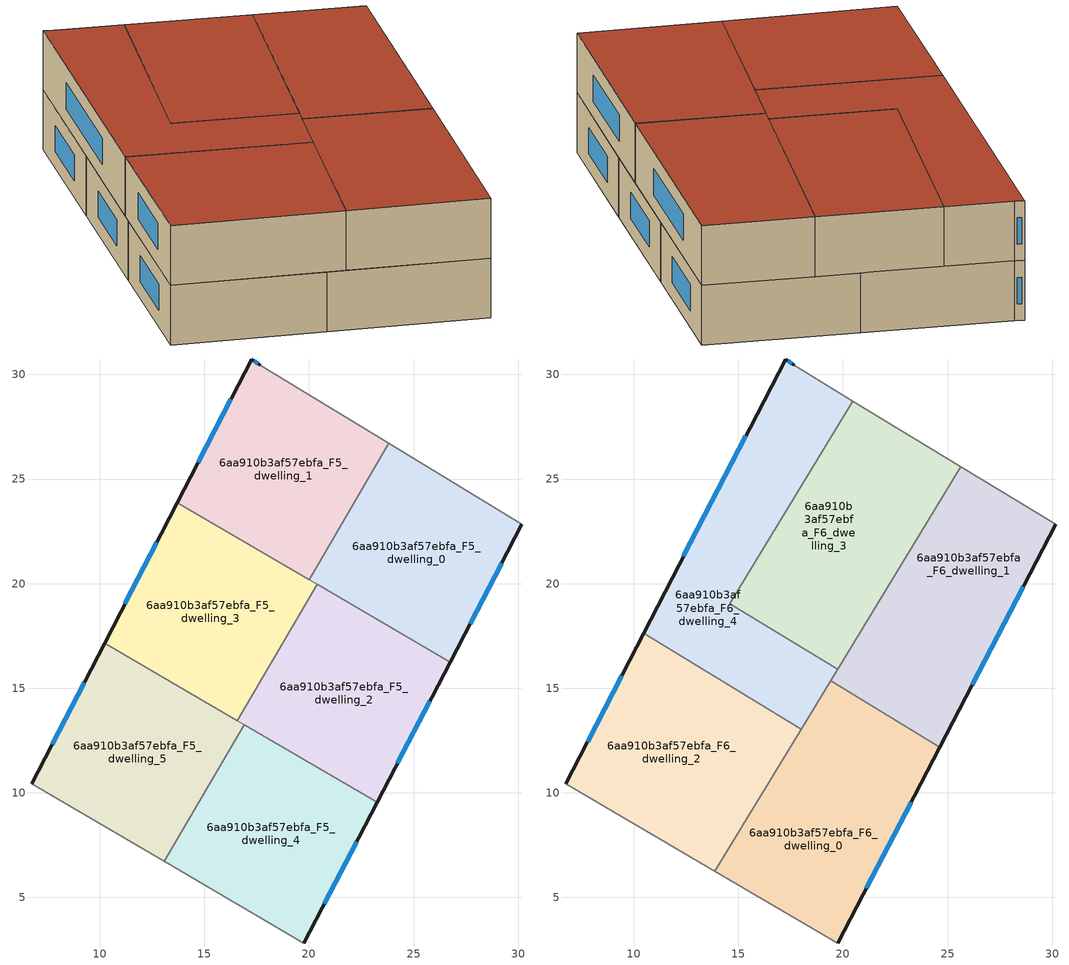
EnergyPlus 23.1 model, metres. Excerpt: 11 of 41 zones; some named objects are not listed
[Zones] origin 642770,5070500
6aa910b3af57ebfa_F5_dwelling_0
 floor to 6aa910b3af57ebfa_F4_dwelling_0 (EU_floor_Construction): 30.17,22.83 26.74,16.25 20,20.19 23.81,26.7 z15
 wall outside (EU_wall_Construction): 26.74,16.25 30.17,22.83 z15:18
 wall to 6aa910b3af57ebfa_F5_dwelling_1 (EU_wall_Construction): 23.81,26.7 20,20.19 z15:18
 wall adiabatic (EU_wall_Construction): 30.17,22.83 23.81,26.7 z15:18
 wall to 6aa910b3af57ebfa_F5_dwelling_2 (EU_wall_Construction): 20.39,19.96 26.74,16.25 z15:18
 wall to 6aa910b3af57ebfa_F5_dwelling_3 (EU_wall_Construction): 20,20.19 20.39,19.96 z15:18
 window (EU_Window_Construction): 27.7,18.09 29.21,20.99 z15.84:17.16
6aa910b3af57ebfa_F5_dwelling_1
 floor to 6aa910b3af57ebfa_F4_dwelling_1 (EU_floor_Construction): 23.81,26.7 20,20.19 13.7,23.87 17.26,30.74 17.66,30.44 z15
 wall outside (EU_wall_Construction): 17.66,30.44 17.26,30.74 13.7,23.87 z15:18
 wall adiabatic (EU_wall_Construction): 23.81,26.7 17.66,30.44 z15:18
 wall to 6aa910b3af57ebfa_F5_dwelling_3 (EU_wall_Construction): 13.7,23.87 20,20.19 z15:18
 window (EU_Window_Construction): 16.27,28.81 14.7,25.79 / 17.55,30.52 17.37,30.65 z15.84:17.16
6aa910b3af57ebfa_F5_dwelling_2
 floor to 6aa910b3af57ebfa_F4_dwelling_2 (EU_floor_Construction): 26.74,16.25 23.25,9.54 16.58,13.44 20.39,19.96 z15
 wall outside (EU_wall_Construction): 23.25,9.54 26.74,16.25 z15:18
 wall to 6aa910b3af57ebfa_F5_dwelling_3 (EU_wall_Construction): 20.39,19.96 16.58,13.44 z15:18
 wall to 6aa910b3af57ebfa_F5_dwelling_4 (EU_wall_Construction): 16.91,13.25 23.25,9.54 z15:18
 wall to 6aa910b3af57ebfa_F5_dwelling_5 (EU_wall_Construction): 16.58,13.44 16.91,13.25 z15:18
 window (EU_Window_Construction): 24.23,11.42 25.77,14.37 z15.84:17.16
6aa910b3af57ebfa_F5_dwelling_3
 floor to 6aa910b3af57ebfa_F4_dwelling_3 (EU_floor_Construction): 20.39,19.96 16.58,13.44 10.23,17.15 13.7,23.87 z15
 wall outside (EU_wall_Construction): 13.7,23.87 10.23,17.15 z15:18
 wall to 6aa910b3af57ebfa_F5_dwelling_5 (EU_wall_Construction): 10.23,17.15 16.58,13.44 z15:18
 window (EU_Window_Construction): 12.73,21.98 11.2,19.03 z15.84:17.16
6aa910b3af57ebfa_F5_dwelling_4
 floor to 6aa910b3af57ebfa_F4_dwelling_4 (EU_floor_Construction): 23.25,9.54 19.76,2.82 13.09,6.72 16.91,13.25 z15
 wall outside (EU_wall_Construction): 19.76,2.82 23.25,9.54 z15:18
 wall adiabatic (EU_wall_Construction): 13.09,6.72 19.76,2.82 z15:18
 wall to 6aa910b3af57ebfa_F5_dwelling_5 (EU_wall_Construction): 16.91,13.25 13.09,6.72 z15:18
 window (EU_Window_Construction): 20.74,4.7 22.27,7.66 z15.84:17.16
6aa910b3af57ebfa_F5_dwelling_5
 floor to 6aa910b3af57ebfa_F4_dwelling_5 (EU_floor_Construction): 16.91,13.25 13.09,6.72 6.75,10.43 10.23,17.15 z15
 wall outside (EU_wall_Construction): 10.23,17.15 6.75,10.43 z15:18
 wall adiabatic (EU_wall_Construction): 6.75,10.43 13.09,6.72 z15:18
 window (EU_Window_Construction): 9.25,15.26 7.72,12.31 z15.84:17.16
 ceiling adiabatic (EU_roof_Construction): 13.09,6.72 16.91,13.25 10.23,17.15 6.75,10.43 z18
6aa910b3af57ebfa_F6_dwelling_0
 floor to 6aa910b3af57ebfa_F5_dwelling_4 (EU_floor_Construction): 23.25,9.54 19.76,2.82 13.88,6.26 17.81,12.72 z18
 floor to 6aa910b3af57ebfa_F5_dwelling_2 (EU_floor_Construction): 24.63,12.18 23.25,9.54 17.81,12.72 19.41,15.35 z18
 wall outside (EU_wall_Construction): 19.76,2.82 24.63,12.18 z18:21
 wall to 6aa910b3af57ebfa_F6_dwelling_1 (EU_wall_Construction): 24.63,12.18 19.41,15.35 z18:21
 wall adiabatic (EU_wall_Construction): 13.88,6.26 19.76,2.82 z18:21
 wall to 6aa910b3af57ebfa_F6_dwelling_2 (EU_wall_Construction): 18,13.04 13.88,6.26 z18:21
 wall to 6aa910b3af57ebfa_F6_dwelling_4 (EU_wall_Construction): 19.41,15.35 18,13.04 z18:21
 window (EU_Window_Construction): 21.12,5.44 23.26,9.56 z18.84:20.16
 roof outside (EU_roof_Construction): 19.76,2.82 24.63,12.18 19.41,15.35 13.88,6.26 z21
6aa910b3af57ebfa_F6_dwelling_1
 floor to 6aa910b3af57ebfa_F5_dwelling_0 (EU_floor_Construction): 30.17,22.83 26.74,16.25 21.73,19.18 25.63,25.59 z18
 floor to 6aa910b3af57ebfa_F5_dwelling_2 (EU_floor_Construction): 26.74,16.25 24.63,12.18 19.41,15.35 21.73,19.18 z18
 wall outside (EU_wall_Construction): 24.63,12.18 30.17,22.83 z18:21
 wall adiabatic (EU_wall_Construction): 30.17,22.83 25.63,25.59 z18:21
 wall to 6aa910b3af57ebfa_F6_dwelling_3 (EU_wall_Construction): 25.63,25.59 19.74,15.9 z18:21
 wall to 6aa910b3af57ebfa_F6_dwelling_4 (EU_wall_Construction): 19.74,15.9 19.41,15.35 z18:21
 window (EU_Window_Construction): 26.18,15.16 28.62,19.85 z18.84:20.16
 roof outside (EU_roof_Construction): 24.63,12.18 30.17,22.83 25.63,25.59 19.41,15.35 z21
6aa910b3af57ebfa_F6_dwelling_2
 floor to 6aa910b3af57ebfa_F5_dwelling_4 (EU_floor_Construction): 17.81,12.72 13.88,6.26 13.09,6.72 16.91,13.25 z18
 floor to 6aa910b3af57ebfa_F5_dwelling_3 (EU_floor_Construction): 16.78,13.79 16.58,13.44 10.23,17.15 10.47,17.62 z18
 floor to 6aa910b3af57ebfa_F5_dwelling_2 (EU_floor_Construction): 18,13.04 17.81,12.72 16.58,13.44 16.78,13.79 z18
 floor adiabatic (EU_floor_Construction): 16.91,13.25 13.09,6.72 13.88,6.26 6.75,10.43 10.47,17.62 10.23,17.15 z18
 wall outside (EU_wall_Construction): 10.47,17.62 6.75,10.43 z18:21
 wall to 6aa910b3af57ebfa_F6_dwelling_4 (EU_wall_Construction): 18,13.04 10.47,17.62 z18:21
 wall adiabatic (EU_wall_Construction): 6.75,10.43 13.88,6.26 z18:21
 window (EU_Window_Construction): 9.43,15.61 7.79,12.44 z18.84:20.16
 roof outside (EU_roof_Construction): 13.88,6.26 18,13.04 10.47,17.62 6.75,10.43 z21
6aa910b3af57ebfa_F6_dwelling_3
 floor to 6aa910b3af57ebfa_F5_dwelling_1 (EU_floor_Construction): 23.81,26.7 20,20.19 16.52,22.22 20.47,28.73 z18
 floor to 6aa910b3af57ebfa_F5_dwelling_0 (EU_floor_Construction): 25.63,25.59 21.73,19.18 20,20.19 23.81,26.7 z18
 floor to 6aa910b3af57ebfa_F5_dwelling_3 (EU_floor_Construction): 20.39,19.96 18.47,16.68 14.58,19.04 16.52,22.22 z18
 floor to 6aa910b3af57ebfa_F5_dwelling_2 (EU_floor_Construction): 21.73,19.18 19.74,15.9 18.47,16.68 20.39,19.96 z18
 wall to 6aa910b3af57ebfa_F6_dwelling_4 (EU_wall_Construction): 20.47,28.73 14.58,19.04 19.74,15.9 z18:21
 wall adiabatic (EU_wall_Construction): 25.63,25.59 20.47,28.73 z18:21
 roof outside (EU_roof_Construction): 19.74,15.9 25.63,25.59 20.47,28.73 14.58,19.04 z21
6aa910b3af57ebfa_F6_dwelling_4
 floor to 6aa910b3af57ebfa_F5_dwelling_2 (EU_floor_Construction): 19.74,15.9 18,13.04 16.78,13.79 18.47,16.68 z18
 floor to 6aa910b3af57ebfa_F5_dwelling_3 (EU_floor_Construction): 16.52,22.22 14.58,19.04 18.47,16.68 16.78,13.79 10.47,17.62 13.7,23.87 z18
 floor to 6aa910b3af57ebfa_F5_dwelling_1 (EU_floor_Construction): 20.47,28.73 16.52,22.22 13.7,23.87 17.26,30.74 17.66,30.44 z18
 wall outside (EU_wall_Construction): 17.66,30.44 17.26,30.74 10.47,17.62 z18:21
 wall adiabatic (EU_wall_Construction): 20.47,28.73 17.66,30.44 z18:21
 window (EU_Window_Construction): 15.36,27.06 12.37,21.3 / 17.55,30.52 17.37,30.65 z18.84:20.16
 roof outside (EU_roof_Construction): 18,13.04 19.74,15.9 14.58,19.04 20.47,28.73 17.66,30.44 17.26,30.74 10.47,17.62 z21
[Building]
EU S2 Campaign: North Axis=0; Terrain=City; Solar Distribution=FullExterior
[Site:Location]
Lyon-Bron: Latitude=45.75; Longitude=5; Time Zone=1; Elevation=198
[SizingPeriod:WeatherFileDays]
AnnualSizingPeriod: Begin Month=1; Begin Day of Month=1; End Month=12; End Day of Month=31; Day of Week for Start Day=Monday; Use Weather File Daylight Saving Period=No; Use Weather File Rain and Snow Indicators=No
[MATERIAL]
EU_InternalMass_Material: Roughness=MediumRough; Thickness=0.1; Conductivity=1; Density=1800; Specific Heat=900; Thermal Absorptance=0.9; Solar Absorptance=0.7; Visible Absorptance=0.7
[MATERIAL:NOMASS] Roughness=MediumRough; Thermal Absorptance=0.9; Solar Absorptance=0.7; Visible Absorptance=0.7
Name | Thermal Resistance
EU_wall_NoMass | 0.776494
EU_roof_NoMass | 0.486893
EU_floor_NoMass | 0.421597
[WINDOWMATERIAL:SIMPLEGLAZINGSYSTEM]
EU_Window_SimpleGlazing: UFactor=4.24961; Solar Heat Gain Coefficient=0.83; Visible Transmittance=0.83
[CONSTRUCTION]
EU_wall_Construction: EU_wall_NoMass
EU_roof_Construction: EU_roof_NoMass
EU_floor_Construction: EU_floor_NoMass
EU_Window_Construction: EU_Window_SimpleGlazing
EU_InternalMass_Construction: EU_InternalMass_Material
[ZONE] Type=1; Multiplier=1; Ceiling Height=autocalculate; Floor Area=autocalculate; Part of Total Floor Area=Yes
Name | Volume
6aa910b3af57ebfa_F5_dwelling_0 | 171.038
6aa910b3af57ebfa_F6_dwelling_0 | 205.255
6aa910b3af57ebfa_F5_dwelling_1 | 171.029
6aa910b3af57ebfa_F6_dwelling_1 | 205.243
6aa910b3af57ebfa_F5_dwelling_2 | 171.033
6aa910b3af57ebfa_F6_dwelling_2; 6aa910b3af57ebfa_F6_dwelling_3 | 205.252
6aa910b3af57ebfa_F5_dwelling_3 | 171.034
6aa910b3af57ebfa_F5_dwelling_4 | 171.049
6aa910b3af57ebfa_F6_dwelling_4 | 205.246
6aa910b3af57ebfa_F5_dwelling_5 | 171.032
[INTERNALMASS] Construction=EU_InternalMass_Construction
Name | Zone or ZoneList | Surface Area
6aa910b3af57ebfa_F5_dwelling_0_EU_InternalMass | 6aa910b3af57ebfa_F5_dwelling_0 | 57.0125
6aa910b3af57ebfa_F5_dwelling_1_EU_InternalMass | 6aa910b3af57ebfa_F5_dwelling_1 | 57.01
6aa910b3af57ebfa_F5_dwelling_2_EU_InternalMass | 6aa910b3af57ebfa_F5_dwelling_2 | 57.0106
6aa910b3af57ebfa_F5_dwelling_3_EU_InternalMass | 6aa910b3af57ebfa_F5_dwelling_3 | 57.0115
6aa910b3af57ebfa_F5_dwelling_4_EU_InternalMass | 6aa910b3af57ebfa_F5_dwelling_4 | 57.0163
6aa910b3af57ebfa_F5_dwelling_5_EU_InternalMass | 6aa910b3af57ebfa_F5_dwelling_5 | 57.0107
6aa910b3af57ebfa_F6_dwelling_0_EU_InternalMass | 6aa910b3af57ebfa_F6_dwelling_0 | 68.4155
6aa910b3af57ebfa_F6_dwelling_1_EU_InternalMass | 6aa910b3af57ebfa_F6_dwelling_1 | 68.4133
6aa910b3af57ebfa_F6_dwelling_2_EU_InternalMass | 6aa910b3af57ebfa_F6_dwelling_2 | 68.4159
6aa910b3af57ebfa_F6_dwelling_3_EU_InternalMass | 6aa910b3af57ebfa_F6_dwelling_3 | 68.4168
6aa910b3af57ebfa_F6_dwelling_4_EU_InternalMass | 6aa910b3af57ebfa_F6_dwelling_4 | 68.4154
[OTHEREQUIPMENT] Fuel Type=Electricity; Design Level Calculation Method=Watts/Area; Power per Zone Floor Area=1; Fraction Latent=0; Fraction Radiant=0; Fraction Lost=0; Carbon Dioxide Generation Rate=0; EndUse Subcategory=EU_Step8_InternalGains
Name | Zone or ZoneList or Space or SpaceList | Schedule
EU_Step8_InternalGain_6aa910b3af57ebfa_F5_dwelling_0_f000 | 6aa910b3af57ebfa_F5_dwelling_0 | EU_Step8_GainSchedule_6aa910b3af57ebfa_F5_dwelling_0_f000
EU_Step8_InternalGain_6aa910b3af57ebfa_F5_dwelling_1_f000 | 6aa910b3af57ebfa_F5_dwelling_1 | EU_Step8_GainSchedule_6aa910b3af57ebfa_F5_dwelling_1_f000
EU_Step8_InternalGain_6aa910b3af57ebfa_F5_dwelling_2_f000 | 6aa910b3af57ebfa_F5_dwelling_2 | EU_Step8_GainSchedule_6aa910b3af57ebfa_F5_dwelling_2_f000
EU_Step8_InternalGain_6aa910b3af57ebfa_F5_dwelling_3_f000 | 6aa910b3af57ebfa_F5_dwelling_3 | EU_Step8_GainSchedule_6aa910b3af57ebfa_F5_dwelling_3_f000
EU_Step8_InternalGain_6aa910b3af57ebfa_F5_dwelling_4_f000 | 6aa910b3af57ebfa_F5_dwelling_4 | EU_Step8_GainSchedule_6aa910b3af57ebfa_F5_dwelling_4_f000
EU_Step8_InternalGain_6aa910b3af57ebfa_F5_dwelling_5_f000 | 6aa910b3af57ebfa_F5_dwelling_5 | EU_Step8_GainSchedule_6aa910b3af57ebfa_F5_dwelling_5_f000
EU_Step8_InternalGain_6aa910b3af57ebfa_F6_dwelling_0_f000 | 6aa910b3af57ebfa_F6_dwelling_0 | EU_Step8_GainSchedule_6aa910b3af57ebfa_F6_dwelling_0_f000
EU_Step8_InternalGain_6aa910b3af57ebfa_F6_dwelling_1_f000 | 6aa910b3af57ebfa_F6_dwelling_1 | EU_Step8_GainSchedule_6aa910b3af57ebfa_F6_dwelling_1_f000
EU_Step8_InternalGain_6aa910b3af57ebfa_F6_dwelling_2_f000 | 6aa910b3af57ebfa_F6_dwelling_2 | EU_Step8_GainSchedule_6aa910b3af57ebfa_F6_dwelling_2_f000
EU_Step8_InternalGain_6aa910b3af57ebfa_F6_dwelling_3_f000 | 6aa910b3af57ebfa_F6_dwelling_3 | EU_Step8_GainSchedule_6aa910b3af57ebfa_F6_dwelling_3_f000
EU_Step8_InternalGain_6aa910b3af57ebfa_F6_dwelling_4_f000 | 6aa910b3af57ebfa_F6_dwelling_4 | EU_Step8_GainSchedule_6aa910b3af57ebfa_F6_dwelling_4_f000
[ZONEVENTILATION:DESIGNFLOWRATE] Schedule=EU_AlwaysOn; Design Flow Rate Calculation Method=AirChanges/Hour; Air Changes per Hour=0.693814; Ventilation Type=Natural; Fan Pressure Rise=0; Fan Total Efficiency=1; Constant Term Coefficient=1; Temperature Term Coefficient=0; Velocity Term Coefficient=0; Velocity Squared Term Coefficient=0; Minimum Indoor Temperature=-100; Maximum Indoor Temperature=100; Delta Temperature=-100; Minimum Outdoor Temperature=-100; Maximum Outdoor Temperature=100; Maximum Wind Speed=40
Name | Zone or ZoneList or Space or SpaceList
EU_ConstantAir_6aa910b3af57ebfa_F5_dwelling_0 | 6aa910b3af57ebfa_F5_dwelling_0
EU_ConstantAir_6aa910b3af57ebfa_F5_dwelling_1 | 6aa910b3af57ebfa_F5_dwelling_1
EU_ConstantAir_6aa910b3af57ebfa_F5_dwelling_2 | 6aa910b3af57ebfa_F5_dwelling_2
EU_ConstantAir_6aa910b3af57ebfa_F5_dwelling_3 | 6aa910b3af57ebfa_F5_dwelling_3
EU_ConstantAir_6aa910b3af57ebfa_F5_dwelling_4 | 6aa910b3af57ebfa_F5_dwelling_4
EU_ConstantAir_6aa910b3af57ebfa_F5_dwelling_5 | 6aa910b3af57ebfa_F5_dwelling_5
EU_ConstantAir_6aa910b3af57ebfa_F6_dwelling_0 | 6aa910b3af57ebfa_F6_dwelling_0
EU_ConstantAir_6aa910b3af57ebfa_F6_dwelling_1 | 6aa910b3af57ebfa_F6_dwelling_1
EU_ConstantAir_6aa910b3af57ebfa_F6_dwelling_2 | 6aa910b3af57ebfa_F6_dwelling_2
EU_ConstantAir_6aa910b3af57ebfa_F6_dwelling_3 | 6aa910b3af57ebfa_F6_dwelling_3
EU_ConstantAir_6aa910b3af57ebfa_F6_dwelling_4 | 6aa910b3af57ebfa_F6_dwelling_4
[HVACTEMPLATE:ZONE:IDEALLOADSAIRSYSTEM] System Availability Schedule=EU_AlwaysOn; Maximum Heating Supply Air Temperature=50; Minimum Cooling Supply Air Temperature=13; Maximum Heating Supply Air Humidity Ratio=0.0156; Minimum Cooling Supply Air Humidity Ratio=0.0077; Heating Limit=NoLimit; Cooling Limit=NoLimit; Heating Availability Schedule=EU_AlwaysOn; Cooling Availability Schedule=EU_CoolingOff; Dehumidification Control Type=ConstantSensibleHeatRatio; Cooling Sensible Heat Ratio=0.7; Dehumidification Setpoint=60; Humidification Control Type=None; Humidification Setpoint=30; Outdoor Air Method=None; Outdoor Air Flow Rate per Person=0.00944; Outdoor Air Flow Rate per Zone Floor Area=0; Outdoor Air Flow Rate per Zone=0; Demand Controlled Ventilation Type=None; Outdoor Air Economizer Type=NoEconomizer; Heat Recovery Type=None; Sensible Heat Recovery Effectiveness=0.7; Latent Heat Recovery Effectiveness=0.65
Name | Template Thermostat
6aa910b3af57ebfa_F5_dwelling_0 | EU_HeatOnly_6aa910b3af57ebfa_F5_dwelling_0
6aa910b3af57ebfa_F5_dwelling_1 | EU_HeatOnly_6aa910b3af57ebfa_F5_dwelling_1
6aa910b3af57ebfa_F5_dwelling_2 | EU_HeatOnly_6aa910b3af57ebfa_F5_dwelling_2
6aa910b3af57ebfa_F5_dwelling_3 | EU_HeatOnly_6aa910b3af57ebfa_F5_dwelling_3
6aa910b3af57ebfa_F5_dwelling_4 | EU_HeatOnly_6aa910b3af57ebfa_F5_dwelling_4
6aa910b3af57ebfa_F5_dwelling_5 | EU_HeatOnly_6aa910b3af57ebfa_F5_dwelling_5
6aa910b3af57ebfa_F6_dwelling_0 | EU_HeatOnly_6aa910b3af57ebfa_F6_dwelling_0
6aa910b3af57ebfa_F6_dwelling_1 | EU_HeatOnly_6aa910b3af57ebfa_F6_dwelling_1
6aa910b3af57ebfa_F6_dwelling_2 | EU_HeatOnly_6aa910b3af57ebfa_F6_dwelling_2
6aa910b3af57ebfa_F6_dwelling_3 | EU_HeatOnly_6aa910b3af57ebfa_F6_dwelling_3
6aa910b3af57ebfa_F6_dwelling_4 | EU_HeatOnly_6aa910b3af57ebfa_F6_dwelling_4
[SIZING:ZONE] Zone Cooling Design Supply Air Temperature Input Method=SupplyAirTemperature; Zone Cooling Design Supply Air Temperature=13; Zone Heating Design Supply Air Temperature Input Method=SupplyAirTemperature; Zone Heating Design Supply Air Temperature=50; Zone Cooling Design Supply Air Humidity Ratio=0.008; Zone Heating Design Supply Air Humidity Ratio=0.008; Cooling Design Air Flow Method=DesignDay; Cooling Design Air Flow Rate=0; Cooling Minimum Air Flow per Zone Floor Area=0.000762; Cooling Minimum Air Flow=0; Cooling Minimum Air Flow Fraction=0.2; Heating Design Air Flow Method=DesignDay; Heating Design Air Flow Rate=0; Heating Maximum Air Flow per Zone Floor Area=0.002032; Heating Maximum Air Flow=0.141576; Heating Maximum Air Flow Fraction=0.3; Account for Dedicated Outdoor Air System=No; Dedicated Outdoor Air System Control Strategy=NeutralSupplyAir; Dedicated Outdoor Air Low Setpoint Temperature for Design=autosize; Dedicated Outdoor Air High Setpoint Temperature for Design=autosize; Zone Load Sizing Method=Sensible Load Only No Latent Load; Zone Latent Cooling Design Supply Air Humidity Ratio Input Method=HumidityRatioDifference; Zone Cooling Design Supply Air Humidity Ratio Difference=0.005; Zone Latent Heating Design Supply Air Humidity Ratio Input Method=HumidityRatioDifference; Zone Humidification Design Supply Air Humidity Ratio Difference=0.005
6aa910b3af57ebfa_F5_dwelling_0; 6aa910b3af57ebfa_F5_dwelling_1; 6aa910b3af57ebfa_F5_dwelling_2; 6aa910b3af57ebfa_F5_dwelling_3; 6aa910b3af57ebfa_F5_dwelling_4; 6aa910b3af57ebfa_F5_dwelling_5; 6aa910b3af57ebfa_F6_dwelling_0; 6aa910b3af57ebfa_F6_dwelling_1; 6aa910b3af57ebfa_F6_dwelling_2; 6aa910b3af57ebfa_F6_dwelling_3; 6aa910b3af57ebfa_F6_dwelling_4
[SCHEDULE:CONSTANT]
Name | Hourly Value
EU_AlwaysOn | 1
EU_CoolingOff | 0
[SCHEDULE:FILE] Column Number=1; Rows to Skip at Top=0; Number of Hours of Data=8760; Column Separator=Comma; Interpolate to Timestep=No; Minutes per Item=60; Adjust Schedule for Daylight Savings=Yes
Name | File
EU_Step8_GainSchedule_6aa910b3af57ebfa_F5_dwelling_0_f000 | ../../schedules/6aa910b3af57ebfa/6aa910b3af57ebfa_F5_dwelling_0_f000_gain.csv
EU_Step8_GainSchedule_6aa910b3af57ebfa_F5_dwelling_1_f000 | ../../schedules/6aa910b3af57ebfa/6aa910b3af57ebfa_F5_dwelling_1_f000_gain.csv
EU_Step8_GainSchedule_6aa910b3af57ebfa_F5_dwelling_2_f000 | ../../schedules/6aa910b3af57ebfa/6aa910b3af57ebfa_F5_dwelling_2_f000_gain.csv
EU_Step8_GainSchedule_6aa910b3af57ebfa_F5_dwelling_3_f000 | ../../schedules/6aa910b3af57ebfa/6aa910b3af57ebfa_F5_dwelling_3_f000_gain.csv
EU_Step8_GainSchedule_6aa910b3af57ebfa_F5_dwelling_4_f000 | ../../schedules/6aa910b3af57ebfa/6aa910b3af57ebfa_F5_dwelling_4_f000_gain.csv
EU_Step8_GainSchedule_6aa910b3af57ebfa_F5_dwelling_5_f000 | ../../schedules/6aa910b3af57ebfa/6aa910b3af57ebfa_F5_dwelling_5_f000_gain.csv
EU_Step8_GainSchedule_6aa910b3af57ebfa_F6_dwelling_0_f000 | ../../schedules/6aa910b3af57ebfa/6aa910b3af57ebfa_F6_dwelling_0_f000_gain.csv
EU_Step8_GainSchedule_6aa910b3af57ebfa_F6_dwelling_1_f000 | ../../schedules/6aa910b3af57ebfa/6aa910b3af57ebfa_F6_dwelling_1_f000_gain.csv
EU_Step8_GainSchedule_6aa910b3af57ebfa_F6_dwelling_2_f000 | ../../schedules/6aa910b3af57ebfa/6aa910b3af57ebfa_F6_dwelling_2_f000_gain.csv
EU_Step8_GainSchedule_6aa910b3af57ebfa_F6_dwelling_3_f000 | ../../schedules/6aa910b3af57ebfa/6aa910b3af57ebfa_F6_dwelling_3_f000_gain.csv
EU_Step8_GainSchedule_6aa910b3af57ebfa_F6_dwelling_4_f000 | ../../schedules/6aa910b3af57ebfa/6aa910b3af57ebfa_F6_dwelling_4_f000_gain.csv
